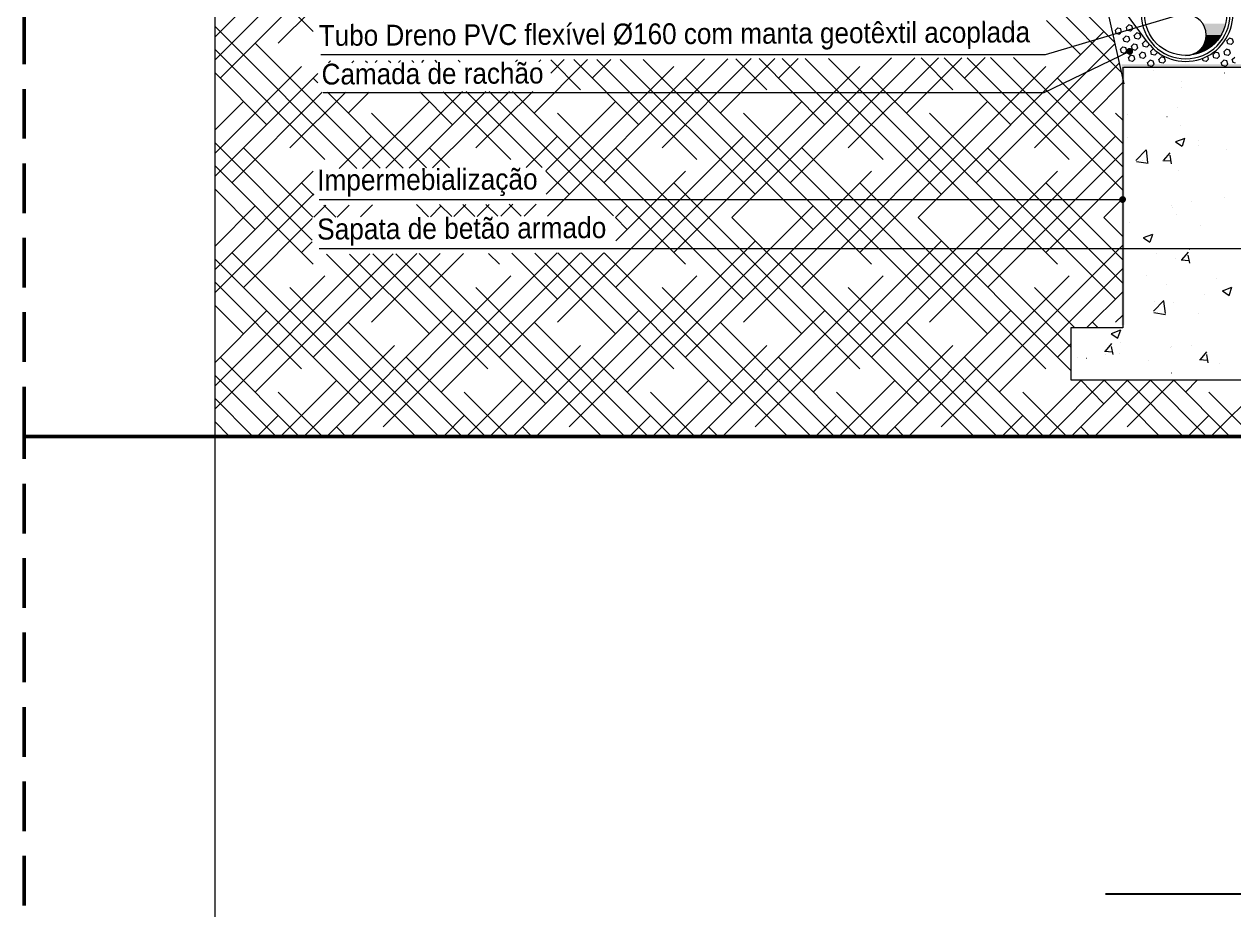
# Paper-space layout 'F02.1_POR CONST' of a CAD drawing. Extents: x -24.6 to 14.9, y -8.7 to 21.
# Drawn here: x -20.41 to -12.68, y 0.79 to 6.46 of the extents above; entities that cross this region are included whole.
import ezdxf
from ezdxf.xclip import XClip

# ---------------------------------------------------------------- set-up
doc = ezdxf.new("R2010")
doc.units = 0
doc.header["$MEASUREMENT"] = 0
doc.header["$XCLIPFRAME"] = 2
doc.linetypes.add('DASHED', pattern=[70, 50, -20])
doc.linetypes.add('DASHED2', pattern=[9.524999999999999, 6.35, -3.175])
for name, color, linetype in [('.a construir', 1, 'Continuous'), ('.Projeção', 254, 'DASHED'), ('Anotação - Geral', 7, 'Continuous'), ('para ar_90_muro', 7, 'Continuous')]:
    doc.layers.add(name, color=color, linetype=linetype)
doc.styles.add('style0', font='arial.ttf', dxfattribs={"height": 0.0068711591796875})

# ---------------------------------------------------------------- blocks, each defined once
blk = doc.blocks.new('Viewport35')
at = {"layer": 'para ar_90_muro', "linetype": 'Continuous', "lineweight": 0}
for points in [[(8.184901035433057, 5.839200552542355), (8.186806035433037, 5.839200552542355), (8.186869035433077, 5.839412552542356), (8.184774035433009, 5.839412552542356)], [(8.184943035433037, 5.839094552542354), (8.186784035433007, 5.839094552542354), (8.186806035433037, 5.839200552542355), (8.184901035433057, 5.839200552542355)], [(8.185070035433071, 5.838734552542352), (8.18663603543304, 5.838734552542352), (8.186784035433007, 5.839094552542354), (8.184943035433037, 5.839094552542354)], [(8.185070035433071, 5.838692552542351), (8.18663603543304, 5.838692552542351), (8.18663603543304, 5.838734552542352), (8.185070035433071, 5.838734552542352)], [(8.185091035433004, 5.838375552542356), (8.186446035433065, 5.838375552542356), (8.18663603543304, 5.838692552542351), (8.185070035433071, 5.838692552542351)], [(8.184583035433064, 5.837105552542356), (8.18523903543307, 5.837105552542356), (8.185557035433064, 5.837337552542358), (8.184774035433009, 5.837337552542358)], [(8.184774035433009, 5.837337552542358), (8.185557035433064, 5.837337552542358), (8.18568403543307, 5.837422552542355), (8.184816035433073, 5.837422552542355)], [(8.184816035433073, 5.837422552542355), (8.18568403543307, 5.837422552542355), (8.185917035433079, 5.837655552542349), (8.184943035433037, 5.837655552542349)], [(8.184943035433037, 5.837655552542349), (8.185917035433079, 5.837655552542349), (8.186044035433042, 5.837803552542351), (8.184985035433016, 5.837803552542351)], [(8.184985035433016, 5.837803552542351), (8.186044035433042, 5.837803552542351), (8.18621303543307, 5.838015552542354), (8.185070035433071, 5.838015552542354)], [(8.185070035433071, 5.838015552542354), (8.18621303543307, 5.838015552542354), (8.18638203543307, 5.838226552542359), (8.185091035433004, 5.838226552542359)], [(8.185091035433004, 5.838226552542359), (8.18638203543307, 5.838226552542359), (8.186446035433065, 5.838375552542356), (8.185091035433004, 5.838375552542356)], [(8.177916035433071, 5.837105552542356), (8.177852035433077, 5.83695655254235), (8.178127035433064, 5.836893552542357), (8.178127035433064, 5.83691455254235), (8.178170035433041, 5.83691455254235), (8.178212035433035, 5.837210552542354), (8.178043035433006, 5.837189552542357)], [(8.177852035433077, 5.83695655254235), (8.177852035433077, 5.836787552542356), (8.177958035433065, 5.836660552542348), (8.178106035433046, 5.836575552542355), (8.178148035433026, 5.836872552542349), (8.178127035433064, 5.836893552542357)], [(8.178106035433046, 5.836575552542355), (8.178254035433014, 5.836597552542356), (8.178381035433063, 5.836681552542355), (8.178170035433041, 5.836872552542349), (8.178148035433026, 5.836872552542349)], [(8.178445035433057, 5.836999552542357), (8.178360035433073, 5.837126552542353), (8.178212035433035, 5.837210552542354), (8.178170035433041, 5.83691455254235), (8.178170035433041, 5.836893552542357)], [(8.178381035433063, 5.836681552542355), (8.178466035433061, 5.836829552542357), (8.178445035433057, 5.836999552542357), (8.178170035433041, 5.836893552542357), (8.178170035433041, 5.836872552542349)], [(8.183588035433075, 5.836554552542349), (8.183588035433075, 5.836533552542354), (8.183228035433018, 5.836512552542349), (8.183736035433057, 5.836533552542354)], [(8.183588035433075, 5.836554552542349), (8.183758035433073, 5.836554552542349), (8.184244035433068, 5.836639552542355), (8.18394803543302, 5.836639552542355)], [(8.183588035433075, 5.836554552542349), (8.183736035433057, 5.836533552542354), (8.183758035433073, 5.836554552542349)], [(8.18394803543302, 5.836660552542348), (8.18428703543303, 5.836660552542348), (8.18471003543307, 5.836829552542357), (8.184266035433069, 5.836829552542357)], [(8.18394803543302, 5.836639552542355), (8.184244035433068, 5.836639552542355), (8.18428703543303, 5.836660552542348), (8.18394803543302, 5.836660552542348)], [(8.184266035433069, 5.836829552542357), (8.18471003543307, 5.836829552542357), (8.184774035433009, 5.836851552542356), (8.18428703543303, 5.836851552542356)], [(8.18428703543303, 5.836851552542356), (8.184774035433009, 5.836851552542356), (8.185155035432999, 5.837062552542351), (8.184541035433071, 5.837062552542351)], [(8.184541035433071, 5.837062552542351), (8.185155035432999, 5.837062552542351), (8.18523903543307, 5.837105552542356), (8.184583035433064, 5.837105552542356)], [(8.18841403543307, 5.835475552542357), (8.18841403543307, 5.835707552542349), (8.177429035433065, 5.835707552542349), (8.177429035433065, 5.812085552542348), (8.177662035433002, 5.812085552542348), (8.177662035433002, 5.835475552542357)], [(8.17719603543307, 5.823536552542352), (8.17749203543302, 5.823473552542357), (8.17749203543302, 5.823494552542352), (8.177535035433067, 5.823494552542352), (8.177535035433067, 5.823452552542351), (8.177810035433069, 5.823409552542357), (8.177810035433069, 5.823579552542357), (8.177725035433056, 5.823706552542355), (8.177577035433075, 5.823769552542359), (8.17740803543306, 5.823769552542359), (8.177281035433012, 5.823663552542358)], [(8.17719603543307, 5.823536552542352), (8.177217035433017, 5.823367552542356), (8.177302035433073, 5.823219552542357), (8.17749203543302, 5.823452552542351), (8.17749203543302, 5.823473552542357)], [(8.177302035433073, 5.823219552542357), (8.17745003543304, 5.823155552542355), (8.177619035433068, 5.823176552542348), (8.17751303543308, 5.823452552542351), (8.17749203543302, 5.823452552542351)], [(8.177619035433068, 5.823176552542348), (8.177746035433074, 5.823261552542357), (8.177810035433069, 5.823409552542357), (8.177535035433067, 5.823452552542351), (8.17751303543308, 5.823452552542351)]]:
    blk.add_hatch(color=0, dxfattribs=at).paths.add_polyline_path(points)
at = {"layer": '.Projeção', "ltscale": 0.003}
blk.add_line((8.205893885801984, 5.89747905928883), (8.1759573651983, 5.89747905928883), dxfattribs=at)
at = {"layer": 'para ar_90_muro', "color": 0, "linetype": 'Continuous', "lineweight": 0}
for p, q in [((8.173830035433042, 5.851096552542355), (8.177619035433068, 5.833951552542349)), ((8.09521703543301, 5.847625552542349), (8.104149035433068, 5.838692552542351)), ((8.09521703543301, 5.836088552542357), (8.104869035433069, 5.845741552542348)), ((8.09521703543301, 5.838186552542359), (8.10203203543307, 5.845021552542354)), ((8.171079035433067, 5.84343455254235), (8.176773035433072, 5.837740552542357)), ((8.095703035433033, 5.834480552542356), (8.10328103543307, 5.842058552542351)), ((8.100974035433055, 5.837634552542356), (8.10398003543304, 5.840618552542354)), ((8.171100035433028, 5.841317552542352), (8.17736503543307, 5.835030552542348)), ((8.17975703543307, 5.837718552542357), (8.177598035433007, 5.840661552542358)), ((8.18308003543305, 5.840343552542356), (8.170486035433001, 5.836575552542355)), ((8.17061303543305, 5.839687552542353), (8.173725035433009, 5.836575552542355)), ((8.09521703543301, 5.839179552542349), (8.108107035433065, 5.826288552542358)), ((8.15897103543307, 5.821822552542352), (8.175820035433077, 5.838692552542351)), ((8.176856035432976, 5.838819552542358), (8.177068035432953, 5.839030552542354)), ((8.17694103543299, 5.838522552542349), (8.176856035432976, 5.838819552542358)), ((8.17721603543292, 5.838438552542348), (8.17694103543299, 5.838522552542349)), ((8.177364035433001, 5.838946552542353), (8.177068035432953, 5.839009552542349)), ((8.17721603543292, 5.838459552542355), (8.177427035433013, 5.83867055254235)), ((8.177427035433013, 5.838649552542357), (8.177343035432955, 5.838946552542353)), ((8.177854478790735, 5.839099012219304), (8.178066478790697, 5.839310012219311)), ((8.177939478790734, 5.838802012219309), (8.177854478790735, 5.839099012219304)), ((8.178214478790665, 5.838718012219308), (8.177939478790734, 5.838802012219309)), ((8.178362478790746, 5.839226012219312), (8.178066478790697, 5.839289012219306)), ((8.178214478790665, 5.838739012219301), (8.178425478790757, 5.838950012219311)), ((8.178425478790757, 5.838929012219303), (8.178341478790713, 5.839226012219312)), ((8.17859547879074, 5.838358012219306), (8.178806478790676, 5.838569012219301)), ((8.179082478790733, 5.838485012219312), (8.178806478790676, 5.838569012219301)), ((8.179166478790748, 5.838210012219305), (8.179082478790733, 5.838485012219312)), ((8.098878035433032, 5.837634552542356), (8.110203035433003, 5.826309552542355)), ((8.164242035433062, 5.824976552542349), (8.176815035433066, 5.837570552542356)), ((8.17766003543295, 5.837781552542351), (8.177576035432992, 5.838078552542358)), ((8.177597035432996, 5.838078552542358), (8.177808035432918, 5.838289552542355)), ((8.177957035432982, 5.837718552542356), (8.17766003543295, 5.837781552542351)), ((8.178084035432988, 5.838205552542355), (8.177808035432918, 5.838289552542355)), ((8.177957035432982, 5.837718552542356), (8.17816803543299, 5.837930552542357)), ((8.17816803543299, 5.837930552542357), (8.178084035432988, 5.838205552542355)), ((8.178316035432957, 5.837359552542349), (8.178528035432933, 5.837570552542356)), ((8.17840103543297, 5.837062552542351), (8.178316035432957, 5.837359552542349)), ((8.178824035432982, 5.837486552542357), (8.178528035432933, 5.837549552542349)), ((8.178658478790709, 5.83806101221931), (8.178574478790736, 5.838358012219306)), ((8.17895547879074, 5.837998012219302), (8.178658478790709, 5.83806101221931)), ((8.178887035432993, 5.837189552542357), (8.178803035432935, 5.837486552542357)), ((8.17895547879074, 5.837998012219302), (8.179166478790748, 5.838210012219305)), ((8.17939947879077, 5.837341012219303), (8.179315478790798, 5.837638012219312)), ((8.179336478790816, 5.837638012219312), (8.179547478790738, 5.837849012219309)), ((8.179696478790802, 5.83727801221931), (8.17939947879077, 5.837341012219303)), ((8.179694056000557, 5.837804401764156), (8.179547478790738, 5.837849012219309)), ((8.179696478790802, 5.83727801221931), (8.17990747879081, 5.837490012219311)), ((8.17990747879081, 5.837490012219311), (8.179869881550687, 5.83761309842205)), ((8.187044944187662, 5.837592552542358), (8.186960944187689, 5.837889552542352)), ((8.186981944187664, 5.837889552542352), (8.187192944187629, 5.838100552542349)), ((8.187341944187693, 5.83752955254235), (8.187044944187662, 5.837592552542358)), ((8.187468944187643, 5.83801655254236), (8.187192944187629, 5.838100552542349)), ((8.187341944187693, 5.83752955254235), (8.1875529441877, 5.837741552542351)), ((8.1875529441877, 5.837741552542351), (8.187468944187643, 5.83801655254236)), ((8.09521703543301, 5.837083552542357), (8.105207035433068, 5.827092552542354)), ((8.170486035433001, 5.836575552542355), (8.104826035432993, 5.836575552542355)), ((8.12537903543307, 5.821970552542354), (8.13962503543307, 5.836216552542357)), ((8.130502035433011, 5.824976552542349), (8.141741035433071, 5.836216552542357)), ((8.135772035433078, 5.828151552542355), (8.143858035433041, 5.836237552542352)), ((8.141043035433071, 5.831305552542354), (8.145975035433068, 5.836237552542352)), ((8.14210103543303, 5.821822552542352), (8.156558035433065, 5.836300552542349)), ((8.142461035433072, 5.836216552542357), (8.145255035433067, 5.833421552542356)), ((8.144557035433067, 5.836237552542352), (8.150526035433003, 5.830246552542352)), ((8.146313035433039, 5.834480552542356), (8.148091035433069, 5.836258552542349)), ((8.14665203543305, 5.836237552542352), (8.15579603543307, 5.827092552542354)), ((8.147372035433065, 5.824976552542349), (8.158675035433006, 5.836300552542349)), ((8.148748035433073, 5.836258552542349), (8.161067035433064, 5.823938552542355)), ((8.150843035432999, 5.836258552542349), (8.166337035433045, 5.820763552542351)), ((8.15264203543299, 5.828151552542355), (8.160813035433023, 5.836321552542353)), ((8.157913035433026, 5.831305552542354), (8.16292903543308, 5.836321552542353)), ((8.159246035433071, 5.836300552542349), (8.162125035433036, 5.833421552542356)), ((8.161342035433066, 5.836321552542353), (8.167396035433057, 5.830246552542352)), ((8.163183035433065, 5.834480552542356), (8.165046035433065, 5.836343552542353)), ((8.163437035433049, 5.836321552542353), (8.172666035433068, 5.827092552542354)), ((8.165533035433072, 5.836343552542353), (8.177535035433067, 5.824319552542352)), ((8.167628035433069, 5.836343552542353), (8.177535035433067, 5.826436552542349)), ((8.178127035433064, 5.836893552542357), (8.170380035433013, 5.833125552542356)), ((8.17732103543294, 5.837083552542357), (8.177533035432916, 5.837294552542355)), ((8.177406035432952, 5.83678655254235), (8.17732103543294, 5.837083552542357)), ((8.177681035432883, 5.836702552542349), (8.177406035432952, 5.83678655254235)), ((8.177829035432964, 5.837210552542354), (8.177533035432916, 5.837273552542349)), ((8.177681035432883, 5.836723552542356), (8.177892035432976, 5.836934552542351)), ((8.177892035432976, 5.836913552542356), (8.177808035432918, 5.837210552542354)), ((8.178125035432913, 5.83604555254235), (8.178041035432955, 5.836342552542357)), ((8.178062035432959, 5.836342552542357), (8.17827303543288, 5.836553552542355)), ((8.178549035432951, 5.836469552542354), (8.17827303543288, 5.836553552542355)), ((8.1786760354329, 5.836978552542352), (8.17840103543297, 5.837062552542351)), ((8.178633035432952, 5.836194552542356), (8.178549035432951, 5.836469552542354)), ((8.1786760354329, 5.836999552542355), (8.178887035432993, 5.837210552542354)), ((8.17912003543293, 5.836321552542353), (8.179036035432972, 5.836618552542349)), ((8.179057035432976, 5.836618552542349), (8.179268035432898, 5.836829552542355)), ((8.179417035432962, 5.836258552542349), (8.17912003543293, 5.836321552542353)), ((8.179544035432968, 5.836745552542357), (8.179268035432898, 5.836829552542355)), ((8.179417035432962, 5.836258552542349), (8.17962803543297, 5.836470552542348)), ((8.17962803543297, 5.836470552542348), (8.179544035432968, 5.836745552542357)), ((8.180140478790833, 5.836621012219309), (8.18005647879086, 5.836918012219309)), ((8.180077478790793, 5.836918012219309), (8.1802884787908, 5.837129012219302)), ((8.180437478790864, 5.836558012219305), (8.180140478790833, 5.836621012219309)), ((8.180329037714145, 5.837116668199153), (8.1802884787908, 5.837129012219302)), ((8.180437478790864, 5.836558012219305), (8.180648478790872, 5.836770012219306)), ((8.180648478790872, 5.836770012219306), (8.18061680002431, 5.836873722466757)), ((8.180818478790925, 5.836198012219302), (8.181029478790862, 5.836409012219308)), ((8.181305478790847, 5.83632501221931), (8.181029478790862, 5.836409012219308)), ((8.181389478790933, 5.836050012219301), (8.181305478790847, 5.83632501221931)), ((8.184800944187572, 5.83604555254235), (8.184740301374589, 5.836259968202633)), ((8.185224944187638, 5.836469552542354), (8.185214044412717, 5.836472869865144)), ((8.18530894418761, 5.836194552542356), (8.185224944187638, 5.836469552542354)), ((8.185795944187603, 5.836321552542353), (8.18571194418763, 5.836618552542349)), ((8.185732944187663, 5.836618552542349), (8.185943944187557, 5.836829552542355)), ((8.186092944187621, 5.836258552542349), (8.185795944187603, 5.836321552542353)), ((8.186219944187656, 5.836745552542357), (8.185943944187557, 5.836829552542355)), ((8.186092944187621, 5.836258552542349), (8.186303944187642, 5.836470552542348)), ((8.186303944187642, 5.836470552542348), (8.186219944187656, 5.836745552542357)), ((8.18679094418762, 5.836597552542356), (8.186706944187648, 5.836894552542351)), ((8.18672794418768, 5.836894552542351), (8.186938944187588, 5.837105552542356)), ((8.187087944187638, 5.836534552542348), (8.18679094418762, 5.836597552542356)), ((8.187214944187673, 5.83702155254236), (8.186938944187588, 5.837105552542356)), ((8.187087944187638, 5.836534552542348), (8.18729894418766, 5.836746552542349)), ((8.18729894418766, 5.836746552542349), (8.187214944187673, 5.83702155254236)), ((8.187468944187643, 5.836175552542352), (8.187679944187607, 5.836386552542347)), ((8.09521703543301, 5.827643552542352), (8.103091035433081, 5.835517552542358)), ((8.105525035433075, 5.835856552542356), (8.105715035433022, 5.836046552542356)), ((8.107641035433062, 5.835856552542356), (8.107832035433063, 5.836046552542356)), ((8.108890035433035, 5.836046552542356), (8.109081035433078, 5.835877552542348)), ((8.109758035433003, 5.835877552542348), (8.109949035433047, 5.83606755254235)), ((8.110986035433058, 5.83606755254235), (8.111176035433004, 5.835877552542348)), ((8.111875035433073, 5.835877552542348), (8.112065035433034, 5.83606755254235)), ((8.11308103543307, 5.83606755254235), (8.113272035433027, 5.835898552542355)), ((8.113992035433029, 5.835898552542355), (8.11418203543306, 5.836088552542357)), ((8.115177035433007, 5.836088552542357), (8.115367035433067, 5.835898552542355)), ((8.11727203543306, 5.836088552542357), (8.117463035433076, 5.835919552542348)), ((8.122479035433074, 5.835940552542356), (8.12267003543306, 5.836131552542351)), ((8.12417303543306, 5.831305552542354), (8.129020035433015, 5.836152552542357)), ((8.124596035433044, 5.835940552542356), (8.124787035433073, 5.836131552542351)), ((8.12525203543305, 5.823960552542356), (8.136831035433076, 5.835517552542358)), ((8.125676035433074, 5.834924552542347), (8.126903035433074, 5.836152552542357)), ((8.125676035433074, 5.836131552542351), (8.12838503543307, 5.833421552542356)), ((8.127771035433042, 5.836152552542357), (8.133656035433063, 5.830246552542352)), ((8.12944303543307, 5.834480552542356), (8.13113703543307, 5.836173552542352)), ((8.129867035433065, 5.836152552542357), (8.13892603543303, 5.827092552542354)), ((8.131962035433077, 5.836173552542352), (8.144197035433052, 5.823938552542355)), ((8.134058035433014, 5.836173552542352), (8.149467035433076, 5.820763552542351)), ((8.136831035433076, 5.818668552542356), (8.153701035433016, 5.835517552542358)), ((8.153701035433016, 5.818668552542356), (8.17054903543304, 5.835517552542358)), ((8.169512035433044, 5.828151552542355), (8.17719603543307, 5.835834552542355)), ((8.177619035433068, 5.835453552542349), (8.18841403543307, 5.835453552542349)), ((8.178422035432945, 5.835982552542356), (8.178125035432913, 5.83604555254235)), ((8.178422035432945, 5.835982552542356), (8.178633035432952, 5.836194552542356)), ((8.179855726529993, 5.835596218478697), (8.17977172653002, 5.835893218478692)), ((8.179792726530067, 5.835893218478692), (8.180003726529947, 5.836104218478697)), ((8.180152726530011, 5.835533218478689), (8.179855726529993, 5.835596218478697)), ((8.18027972653006, 5.8360202184787), (8.180003726529947, 5.836104218478697)), ((8.180152726530011, 5.835533218478689), (8.180363726530032, 5.83574521847869)), ((8.180363726530032, 5.83574521847869), (8.18027972653006, 5.8360202184787)), ((8.180350035433037, 5.835199552542356), (8.180352035433074, 5.835199552542356)), ((8.180881478790894, 5.835901012219306), (8.180797478790922, 5.836198012219302)), ((8.181178478790926, 5.835838012219302), (8.180881478790894, 5.835901012219306)), ((8.181178478790926, 5.835838012219302), (8.181389478790933, 5.836050012219301)), ((8.185097944187604, 5.835982552542356), (8.184800944187572, 5.83604555254235)), ((8.185097944187604, 5.835982552542356), (8.18530894418761, 5.836194552542356)), ((8.186536944187623, 5.835602552542355), (8.18645294418765, 5.835899552542349)), ((8.186473944187625, 5.835899552542349), (8.18668494418759, 5.836110552542355)), ((8.186833944187654, 5.835539552542349), (8.186536944187623, 5.835602552542355)), ((8.186960944187604, 5.836026552542359), (8.18668494418759, 5.836110552542355)), ((8.186833944187654, 5.835539552542349), (8.187044944187662, 5.835751552542348)), ((8.187044944187662, 5.835751552542348), (8.186960944187604, 5.836026552542359)), ((8.18753194418764, 5.835878552542358), (8.187447944187667, 5.836175552542352)), ((8.187737035433045, 5.835835048338781), (8.18753194418764, 5.835878552542358)), ((8.09521703543301, 5.834967552542356), (8.099937035433058, 5.830246552542352)), ((8.09521703543301, 5.82554755254235), (8.104572035433037, 5.834903552542356)), ((8.104149035433068, 5.834480552542356), (8.104572035433037, 5.83403555254235)), ((8.13788903543302, 5.834480552542356), (8.154738035433013, 5.817609552542352)), ((8.154738035433013, 5.834480552542356), (8.171608035433067, 5.817609552542352)), ((8.171608035433067, 5.834480552542356), (8.177535035433067, 5.828553552542356)), ((8.174783035433066, 5.831305552542354), (8.177535035433067, 5.834078552542355)), ((8.18286903543303, 5.83414155254235), (8.182871035433067, 5.83414155254235)), ((8.186763035433074, 5.834945552542356), (8.186766035433067, 5.834945552542356)), ((8.096762035433045, 5.824976552542349), (8.104974035433074, 5.833189552542356)), ((8.10203203543307, 5.828151552542355), (8.107091035433044, 5.833189552542356)), ((8.170380035433013, 5.833125552542356), (8.105059035433015, 5.833125552542356)), ((8.10544003543302, 5.833189552542356), (8.11229803543307, 5.826309552542355)), ((8.107303035433006, 5.831305552542354), (8.10920803543307, 5.833210552542349)), ((8.110732035433074, 5.826309552542355), (8.117675035433066, 5.833252552542348)), ((8.112849035433044, 5.826309552542355), (8.119791035433067, 5.833252552542348)), ((8.113822035433046, 5.833231552542356), (8.116786035433051, 5.830246552542352)), ((8.11496503543303, 5.826330552542359), (8.12192903543307, 5.833273552542355)), ((8.115918035433069, 5.833231552542356), (8.122056035433076, 5.827092552542354)), ((8.118013035432995, 5.833252552542348), (8.124892035433064, 5.826373552542355)), ((8.118902035433038, 5.828151552542355), (8.124046035433011, 5.833273552542355)), ((8.120109035433018, 5.833252552542348), (8.131370035433065, 5.821991552542348)), ((8.122204035433072, 5.833273552542355), (8.13788903543302, 5.817609552542352)), ((8.182890035433076, 5.833591552542357), (8.182892035433014, 5.833591552542357)), ((8.09521703543301, 5.829759552542356), (8.097820035433074, 5.832363552542349)), ((8.108615035433019, 5.826288552542358), (8.114690035433028, 5.832363552542349)), ((8.12523103543306, 5.826055552542352), (8.131560035433068, 5.832363552542349)), ((8.131560035433068, 5.815493552542348), (8.148430035433066, 5.832363552542349)), ((8.148430035433066, 5.815493552542348), (8.165279035433073, 5.832363552542349)), ((8.109419035432992, 5.831305552542354), (8.114415035433012, 5.826330552542359)), ((8.126289035433047, 5.831305552542354), (8.143160035433056, 5.814434552542359)), ((8.143160035433056, 5.831305552542354), (8.160008035433066, 5.814434552542359)), ((8.160008035433066, 5.831305552542354), (8.176878035433006, 5.814434552542359)), ((8.176878035433006, 5.831305552542354), (8.177535035433067, 5.830648552542355)), ((8.177916035433071, 5.831178552542356), (8.17791803543301, 5.831178552542356)), ((8.181535035433, 5.83098755254235), (8.181538035433007, 5.83098755254235)), ((8.182466035433023, 5.83177055254235), (8.18246903543303, 5.83177055254235)), ((8.182720035433064, 5.83014055254235), (8.182723035433071, 5.83014055254235)), ((8.09521703543301, 5.828638552542353), (8.104064035433083, 5.819790552542349)), ((8.106498035433077, 5.826288552542358), (8.109419035432992, 5.82920955254235)), ((8.123453035433059, 5.826373552542355), (8.126289035433047, 5.82920955254235)), ((8.126289035433047, 5.812339552542351), (8.143160035433056, 5.82920955254235)), ((8.143160035433056, 5.812339552542351), (8.160008035433066, 5.82920955254235)), ((8.160008035433066, 5.812339552542351), (8.176878035433006, 5.82920955254235)), ((8.177958035433065, 5.829103552542348), (8.177960035433074, 5.829103552542348)), ((8.182318035433056, 5.828701552542357), (8.182911035433023, 5.828299552542356)), ((8.182339035433074, 5.828722552542354), (8.183186035433025, 5.829040552542356)), ((8.182932035433069, 5.828320552542349), (8.183165035433063, 5.829040552542356)), ((8.184371035433074, 5.828828552542355), (8.18437403543301, 5.828828552542355)), ((8.097820035433074, 5.828151552542355), (8.104107035433074, 5.821864552542353)), ((8.114690035433028, 5.828151552542355), (8.116510035433066, 5.826330552542359)), ((8.131560035433068, 5.828151552542355), (8.148430035433066, 5.81128055254235)), ((8.148430035433066, 5.828151552542355), (8.165279035433073, 5.81128055254235)), ((8.165279035433073, 5.828151552542355), (8.177535035433067, 5.815895552542353)), ((8.165279035433073, 5.815493552542348), (8.177535035433067, 5.827749552542352)), ((8.178720035433074, 5.827008552542353), (8.179651035433068, 5.827981552542354)), ((8.17979903543305, 5.826817552542357), (8.179672035433015, 5.827960552542349)), ((8.181239035433066, 5.827029552542358), (8.181810035433017, 5.827706552542356)), ((8.181937035433066, 5.826711552542356), (8.181810035433017, 5.827473552542349)), ((8.184414035433065, 5.828341552542357), (8.184416035433074, 5.828341552542357)), ((8.18689003543308, 5.828024552542349), (8.186893035433002, 5.828024552542349)), ((8.09521703543301, 5.826542552542348), (8.104149035433068, 5.817609552542352)), ((8.178762035433053, 5.826902552542352), (8.179821035433065, 5.826754552542351)), ((8.179313035433026, 5.827029552542358), (8.179315035433063, 5.827029552542358)), ((8.18115403543301, 5.827008552542353), (8.181874035433012, 5.826965552542349)), ((8.09521703543301, 5.817101552542347), (8.104149035433068, 5.826034552542357)), ((8.12523103543306, 5.826034552542357), (8.127348035433059, 5.823938552542355)), ((8.131581035433058, 5.819726552542349), (8.13788903543302, 5.826034552542357)), ((8.13788903543302, 5.809164552542358), (8.154738035433013, 5.826034552542357)), ((8.154738035433013, 5.809164552542358), (8.171608035433067, 5.826034552542357)), ((8.17054903543304, 5.818668552542356), (8.177535035433067, 5.825653552542349)), ((8.182572035433083, 5.826140552542357), (8.182575035433018, 5.826140552542357)), ((8.09521703543301, 5.824425552542353), (8.098878035433032, 5.820763552542351)), ((8.103091035433081, 5.824976552542349), (8.104191035433047, 5.823875552542349)), ((8.136831035433076, 5.824976552542349), (8.153701035433016, 5.808126552542351)), ((8.153701035433016, 5.824976552542349), (8.17054903543304, 5.808126552542351)), ((8.17054903543304, 5.824976552542349), (8.177535035433067, 5.818012552542347)), ((8.09521703543301, 5.815006552542352), (8.104191035433047, 5.823981552542348)), ((8.17749203543302, 5.823452552542351), (8.104678035433025, 5.823452552542351)), ((8.121146035433014, 5.821949552542359), (8.12224703543302, 5.823049552542356)), ((8.121908035433009, 5.823049552542356), (8.122987035433056, 5.821949552542359)), ((8.12326303543307, 5.821949552542359), (8.124363035433007, 5.823049552542356)), ((8.175820035433077, 5.821822552542352), (8.17736503543307, 5.823367552542356)), ((8.183736035433057, 5.823303552542356), (8.183739035433064, 5.823303552542356)), ((8.186742035433028, 5.823684552542353), (8.186745035433034, 5.823684552542353)), ((8.09521703543301, 5.819218552542356), (8.098878035433032, 5.822880552542349)), ((8.104191035433047, 5.821864552542353), (8.105292035433052, 5.822965552542355)), ((8.105123035433024, 5.822965552542355), (8.106202035433085, 5.821864552542353)), ((8.106308035433074, 5.821864552542353), (8.10740903543308, 5.822965552542355)), ((8.108425035433072, 5.821885552542357), (8.109525035433066, 5.82298655254235)), ((8.11350503543305, 5.823007552542355), (8.114605035433073, 5.821906552542353)), ((8.11477503543307, 5.821906552542353), (8.115748035433072, 5.822880552542349)), ((8.115600035433062, 5.823007552542355), (8.116701035433067, 5.821927552542357)), ((8.11689103543307, 5.821927552542357), (8.117992035433076, 5.823028552542347)), ((8.117696035433, 5.823028552542347), (8.11879603543305, 5.821927552542357)), ((8.119008035433012, 5.821927552542357), (8.120109035433018, 5.823028552542347)), ((8.119791035433067, 5.823028552542347), (8.120892035433073, 5.821949552542359)), ((8.131560035433068, 5.821822552542352), (8.132618035433083, 5.822880552542349)), ((8.132618035433083, 5.80601055254235), (8.149467035433076, 5.822880552542349)), ((8.149467035433076, 5.80601055254235), (8.166337035433045, 5.822880552542349)), ((8.181980035433085, 5.822944552542349), (8.181982035433052, 5.822944552542349)), ((8.18204303543304, 5.822711552542353), (8.182046035433046, 5.822711552542353)), ((8.182424035433044, 5.82213955254235), (8.18242703543305, 5.82213955254235)), ((8.097820035433074, 5.815493552542348), (8.104064035433083, 5.821737552542357)), ((8.131560035433068, 5.821822552542352), (8.132618035433083, 5.820763552542351)), ((8.14210103543303, 5.821822552542352), (8.15897103543307, 5.804951552542358)), ((8.15897103543307, 5.821822552542352), (8.172814035433078, 5.80797855254235)), ((8.175820035433077, 5.821822552542352), (8.177535035433067, 5.820107552542357)), ((8.178170035433041, 5.821356552542349), (8.178172035433064, 5.821356552542349)), ((8.184562035433046, 5.821081552542353), (8.18456403543307, 5.821081552542353)), ((8.179397035432999, 5.820001552542356), (8.179990035433065, 5.819599552542355)), ((8.17941803543306, 5.820022552542351), (8.180265035433067, 5.820340552542355)), ((8.180011035433026, 5.81962055254235), (8.180244035433049, 5.820340552542355)), ((8.096762035433045, 5.818668552542356), (8.113406454254616, 5.802023147092534)), ((8.103091035433081, 5.818668552542356), (8.104064035433083, 5.819641552542356)), ((8.197177035433, 5.819006552542357), (8.104678035433025, 5.819006552542357)), ((8.127348035433059, 5.80285655254235), (8.144197035433052, 5.819705552542356)), ((8.144197035433052, 5.80285655254235), (8.161067035433064, 5.819705552542356)), ((8.147372035433065, 5.818668552542356), (8.164016454254622, 5.802023147092534)), ((8.161067035433064, 5.80285655254235), (8.177535035433067, 5.819324552542357)), ((8.164242035433062, 5.818668552542356), (8.172814035433078, 5.810074552542353)), ((8.182890035433076, 5.817990552542348), (8.183482035433073, 5.818689552542349)), ((8.183588035433075, 5.818964552542356), (8.183591035433068, 5.818964552542356)), ((8.09521703543301, 5.804464552542349), (8.109292035433072, 5.818541552542358)), ((8.09521703543301, 5.818096552542348), (8.108361035433077, 5.804951552542358)), ((8.098878035433032, 5.80601055254235), (8.111409035433027, 5.818541552542358)), ((8.104149035433068, 5.809164552542358), (8.113526035433068, 5.818562552542353)), ((8.105355035433078, 5.818520552542353), (8.109419035432992, 5.814434552542359)), ((8.107451035433073, 5.818520552542353), (8.114690035433028, 5.81128055254235)), ((8.109419035432992, 5.812339552542351), (8.115643035433052, 5.818562552542353)), ((8.109546035433041, 5.818541552542358), (8.11996103543305, 5.808126552542351)), ((8.110478035433019, 5.80285655254235), (8.126247035433067, 5.818625552542349)), ((8.111642035433064, 5.818541552542358), (8.12523103543306, 5.804951552542358)), ((8.113738035433073, 5.818562552542353), (8.130276454339125, 5.802023147092534)), ((8.114690035433028, 5.815493552542348), (8.11775903543304, 5.818583552542359)), ((8.115748035433072, 5.80601055254235), (8.128364035433009, 5.818625552542349)), ((8.120024035433076, 5.818583552542359), (8.121019035433065, 5.817609552542352)), ((8.121019035433065, 5.809164552542358), (8.130481035433078, 5.818647552542359)), ((8.122141035433046, 5.818604552542354), (8.126289035433047, 5.814434552542359)), ((8.124236035433071, 5.818604552542354), (8.131560035433068, 5.81128055254235)), ((8.126332035433066, 5.818625552542349), (8.136831035433076, 5.808126552542351)), ((8.128427035433049, 5.818625552542349), (8.14210103543303, 5.804951552542358)), ((8.130523035433072, 5.818647552542359), (8.14714645427128, 5.802023147092536)), ((8.18058303543306, 5.818562552542353), (8.180585035433069, 5.818562552542353)), ((8.182276035433077, 5.81816055254235), (8.182278035433072, 5.81816055254235)), ((8.182826035433067, 5.817990552542348), (8.183546035433068, 5.817927552542356)), ((8.183609035433008, 5.817694552542358), (8.18346103543304, 5.818435552542349)), ((8.09521703543301, 5.806560552542352), (8.105207035433068, 5.816551552542357)), ((8.107545715135274, 5.802023147092534), (8.122056035433076, 5.816551552542357)), ((8.124397629983221, 5.802023147092534), (8.13892603543303, 5.816551552542357)), ((8.141267629983219, 5.802023147092534), (8.15579603543307, 5.816551552542357)), ((8.158137629983244, 5.802023147092534), (8.172666035433068, 5.816551552542357)), ((8.166337035433045, 5.80601055254235), (8.177535035433067, 5.817207552542349)), ((8.179651035433068, 5.816593552542356), (8.179654035433074, 5.816593552542356)), ((8.09521703543301, 5.816001552542353), (8.103091035433081, 5.808126552542351)), ((8.10203203543307, 5.815493552542348), (8.115501642447356, 5.802023147092534)), ((8.118902035433038, 5.815493552542348), (8.132371642447382, 5.802023147092534)), ((8.135772035433078, 5.815493552542348), (8.149241642447322, 5.802023147092534)), ((8.15264203543299, 5.815493552542348), (8.166111642447348, 5.802023147092534)), ((8.169512035433044, 5.815493552542348), (8.173174035433036, 5.811831552542358)), ((8.181493035433022, 5.815789552542352), (8.181495035433073, 5.815789552542352)), ((8.186065035433074, 5.816339552542356), (8.186067035433013, 5.816339552542356)), ((8.186573035433085, 5.815196552542353), (8.187419035433066, 5.815514552542355)), ((8.187165035433068, 5.814773552542357), (8.187419035433066, 5.815514552542355)), ((8.174254035433066, 5.811831552542358), (8.177535035433067, 5.815090552542353)), ((8.180307035433074, 5.813334552542353), (8.181239035433066, 5.814307552542354)), ((8.184964035433069, 5.814815552542356), (8.184967035433061, 5.814815552542356)), ((8.186573035433085, 5.815175552542359), (8.187165035433068, 5.814773552542357)), ((8.09521703543301, 5.813884552542357), (8.097820035433074, 5.81128055254235)), ((8.09521703543301, 5.808677552542349), (8.099937035433058, 5.813397552542357)), ((8.105425788994182, 5.802023147092536), (8.116786035433051, 5.813397552542357)), ((8.122281629983235, 5.802023147092534), (8.133656035433063, 5.813397552542357)), ((8.139151629983232, 5.802023147092536), (8.150526035433003, 5.813397552542357)), ((8.1560216299832, 5.802023147092534), (8.167396035433057, 5.813397552542357)), ((8.180350035433037, 5.813228552542352), (8.181408035433066, 5.813058552542349)), ((8.180413035433077, 5.814223552542353), (8.180416035433069, 5.814223552542353)), ((8.181387035433033, 5.813143552542357), (8.18126003543307, 5.814265552542354)), ((8.182128035433067, 5.814159552542352), (8.182130035433019, 5.814159552542352)), ((8.107303035433006, 5.812339552542351), (8.117618829395369, 5.802023147092534)), ((8.12417303543306, 5.812339552542351), (8.134488829395394, 5.802023147092536)), ((8.141043035433071, 5.812339552542351), (8.151358829395335, 5.802023147092536)), ((8.157913035433026, 5.812339552542351), (8.168228829395375, 5.802023147092534)), ((8.174783035433066, 5.812339552542351), (8.175291035433062, 5.811831552542358)), ((8.176878035433006, 5.812339552542351), (8.177535035433067, 5.812995552542356)), ((8.184371035433074, 5.813143552542357), (8.18437403543301, 5.813143552542357)), ((8.176476035433069, 5.811301552542355), (8.177090035433068, 5.810899552542354)), ((8.176497035433087, 5.811323552542357), (8.177344035433052, 5.811640552542352)), ((8.177090035433068, 5.810920552542358), (8.177344035433052, 5.811640552542352)), ((8.10331613304507, 5.802023147092534), (8.111515035433015, 5.810222552542355)), ((8.120186115989128, 5.802023147092534), (8.12838503543307, 5.810222552542355)), ((8.137056115989154, 5.802023147092534), (8.145255035433067, 5.810222552542355)), ((8.153926115989123, 5.802023147092536), (8.162125035433036, 5.810222552542355)), ((8.171608035433067, 5.809164552542358), (8.172814035433078, 5.810370552542356)), ((8.175947035433069, 5.809714552542351), (8.176540035433078, 5.810412552542356)), ((8.17666703543307, 5.809418552542349), (8.176519035433017, 5.810158552542354)), ((8.177302035433073, 5.810476552542356), (8.177304035433067, 5.810476552542356)), ((8.181810035433017, 5.810095552542359), (8.181813035433024, 5.810095552542359)), ((8.181980035433085, 5.810158552542354), (8.181982035433052, 5.810158552542354)), ((8.183715035433067, 5.810201552542349), (8.183718035433003, 5.810201552542349)), ((8.095703035433033, 5.809164552542358), (8.102852917328448, 5.802023147092534)), ((8.112573035433073, 5.809164552542358), (8.119722917328502, 5.802023147092534)), ((8.12944303543307, 5.809164552542358), (8.136592917328514, 5.802023147092536)), ((8.146313035433039, 5.809164552542358), (8.153462917328454, 5.802023147092534)), ((8.163183035433065, 5.809164552542358), (8.170332917328494, 5.802023147092536)), ((8.173428035433062, 5.809121552542353), (8.173431035433069, 5.809121552542353)), ((8.174254035433066, 5.809100552542358), (8.174256035433018, 5.809100552542358)), ((8.175884035433072, 5.809714552542351), (8.176603035433047, 5.809650552542349)), ((8.175926035433065, 5.809396552542349), (8.175928035433074, 5.809396552542349)), ((8.177259035433053, 5.809481552542355), (8.177262035433003, 5.809481552542355)), ((8.179842035433083, 5.808867552542351), (8.17984403543305, 5.808867552542351)), ((8.184477035433062, 5.808973552542351), (8.185197035433049, 5.808910552542356)), ((8.184562035433046, 5.808973552542351), (8.185133035433068, 5.809650552542349)), ((8.185282035433048, 5.808656552542356), (8.185133035433068, 5.809418552542349)), ((8.18195803543307, 5.807745552542356), (8.181961035432991, 5.807745552542356)), ((8.18625503543305, 5.808592552542356), (8.186258035433056, 5.808592552542356)), ((8.09521703543301, 5.807555552542354), (8.100748983167463, 5.802023147092534)), ((8.101208220272369, 5.802023147092534), (8.106244035433065, 5.807068552542356)), ((8.118076057641147, 5.802023147092534), (8.123114035433034, 5.807068552542356)), ((8.134946057641173, 5.802023147092534), (8.139984035433073, 5.807068552542356)), ((8.151808967604069, 5.802023147092534), (8.156854035433085, 5.807068552542356)), ((8.168679629983188, 5.802023147092534), (8.173725035433009, 5.807068552542356)), ((8.170782764507535, 5.802023147092534), (8.175862035433056, 5.807110552542357)), ((8.17289162998324, 5.802023147092534), (8.177979035433083, 5.807110552542357)), ((8.173682035433075, 5.807110552542357), (8.175820035433077, 5.804951552542358)), ((8.17500132605386, 5.802023147092534), (8.18007503543302, 5.807110552542357)), ((8.175799035433073, 5.807110552542357), (8.180866332560953, 5.802023147092534)), ((8.17789403543307, 5.807110552542357), (8.182981440882827, 5.802023147092534)), ((8.177937035433018, 5.80285655254235), (8.182191035433007, 5.807110552542357)), ((8.180011035433026, 5.807110552542357), (8.185098440882868, 5.802023147092534)), ((8.182128035433067, 5.807110552542357), (8.187215097046348, 5.802023147092534)), ((8.183207035433071, 5.80601055254235), (8.184308035433077, 5.807110552542357)), ((8.185549629983257, 5.802023147092536), (8.190595035433063, 5.807068552542356)), ((8.100974035433055, 5.80601055254235), (8.10496115372996, 5.802023147092534)), ((8.117844035433066, 5.80601055254235), (8.121831153729929, 5.802023147092534)), ((8.13471403543302, 5.80601055254235), (8.138701153729926, 5.802023147092534)), ((8.151584035433075, 5.80601055254235), (8.155571153729966, 5.802023147092534)), ((8.168454035433072, 5.80601055254235), (8.172441153729935, 5.802023147092534)), ((8.185324035433027, 5.80601055254235), (8.189305123518622, 5.802023147092534)), ((8.09521703543301, 5.805458552542357), (8.098641887413748, 5.802023147092534)), ((8.09521703543301, 5.803343552542358), (8.096536586804262, 5.802023147092534)), ((8.099103954819185, 5.802023147092534), (8.100974035433055, 5.803893552542352)), ((8.115973629983202, 5.802023147092534), (8.117844035433066, 5.803893552542352)), ((8.132843629983213, 5.802023147092534), (8.13471403543302, 5.803893552542352)), ((8.149713629983253, 5.802023147092534), (8.151584035433075, 5.803893552542352)), ((8.166583629983222, 5.802023147092534), (8.168454035433072, 5.803893552542352)), ((8.18345362998322, 5.802023147092534), (8.185324035433027, 5.803893552542352)), ((8.106244035433065, 5.80285655254235), (8.10707744088289, 5.802023147092534)), ((8.123114035433034, 5.80285655254235), (8.123947440882802, 5.802023147092534)), ((8.139984035433073, 5.80285655254235), (8.140817440882856, 5.802023147092534)), ((8.156854035433085, 5.80285655254235), (8.157685810104354, 5.802023147092534)), ((8.173725035433009, 5.80285655254235), (8.174556732448252, 5.802023147092536))]:
    blk.add_line(p, q, dxfattribs=at)
blk.add_lwpolyline([(8.177535035433067, 5.835453552542349), (8.177535035433067, 5.811831552542358), (8.172814035433078, 5.811831552542358), (8.172814035433078, 5.807110552542357), (8.22005903543301, 5.807110552542357), (8.22005903543301, 5.811831552542358), (8.215339035433075, 5.811831552542358), (8.215339035433075, 5.835326552542352)], dxfattribs=at)
blk.add_circle((8.183228035433018, 5.84025855254235), 0.003725, dxfattribs=at)
for centre, radius, start, end in [((8.183228035433018, 5.84025855254235), 0.004275, 216.2713623046649, 0), ((8.183228035433018, 5.838375552542356), 0.001862, 269.9945068359429, 89.99450683594291)]:
    blk.add_arc(centre, radius, start, end, dxfattribs=at)
blk.add_ellipse((8.183228035433018, 5.84025855254235), major_axis=(3.877076964003159e-07, 0.004041999981405584), ratio=0.9945571499257795, start_param=6.283185307178702, end_param=12.56627474052544, dxfattribs=at)
at = {"layer": 'para ar_90_muro', "color": 0, "linetype": 'Continuous', "lineweight": 0, "attachment_point": 7, "style": 'style0'}
for s, insert, char_height, rotation in [('\\W0.895;Tubo Dreno PVC flexível Ø160 com manta geotêxtil acoplada', (8.104658854224965, 5.836817973755533), 0.001889765625, 0.2906941312694253), ('\\W0.896;Camada de rachão', (8.104910202021031, 5.833860326410429), 0.001889765625, 0.2961789261990371), ('\\W0.895;Impermebialização', (8.104510769057939, 5.823689737830485), 0.0019047978515625, 0.2961789261990371), ('\\W0.895;Sapata de betão armado', (8.104509971546676, 5.819258738915991), 0.0019047978515625, 0.3181181059174843)]:
    blk.add_mtext(s, dxfattribs=dict(at, insert=insert, char_height=char_height, rotation=rotation))

psp = doc.layouts.new('F02.1_POR CONST')

# ---------------------------------------------------------------- linework, layer by layer
at = {"layer": '.a construir', "color": 30, "linetype": 'DASHED2', "lineweight": 50, "ltscale": 0.05}
for p, q in [((-20.41478881883089, 3.824369634786535), (-20.41478881883089, 17.84869247391445)), ((-5.620994870721368, 3.824369634786535), (-20.41478881883089, 3.824369634786535))]:
    psp.add_line(p, q, dxfattribs=at)
psp.add_lwpolyline([(-20.41478881883089, 3.824369634786535), (-5.620994870721368, 3.824369634786535), (-5.620994870721368, -5.845323420206563), (-20.41478881883089, -5.845323420206563)], close=True, dxfattribs=at)

# ---------------------------------------------------------------- next in the draw order: block references
at = {"layer": 'Anotação - Geral', "color": 7, "linetype": 'Continuous', "lineweight": 0}
ref = psp.add_blockref('Viewport35', (-590.6230817939704, -405.728378387351), dxfattribs=dict(at, xscale=70.5882352941385, yscale=70.5882352941385, zscale=70.5882352941385))
XClip(ref).set_block_clipping_path([(8.095217035433071, 5.802023147092533), (8.271544035433067, 6.000675170532822)])

# ---------------------------------------------------------------- next in the draw order: block references
ref = psp.add_blockref('Viewport35', (-590.6230817939704, -415.3977866573051), dxfattribs=dict(at, xscale=70.5882352941385, yscale=70.5882352941385, zscale=70.5882352941385))
XClip(ref).set_block_clipping_path([(8.095217035433071, 5.802023147092533), (8.271544035433067, 5.938980547469543)])

doc.saveas('drawing.dxf')
